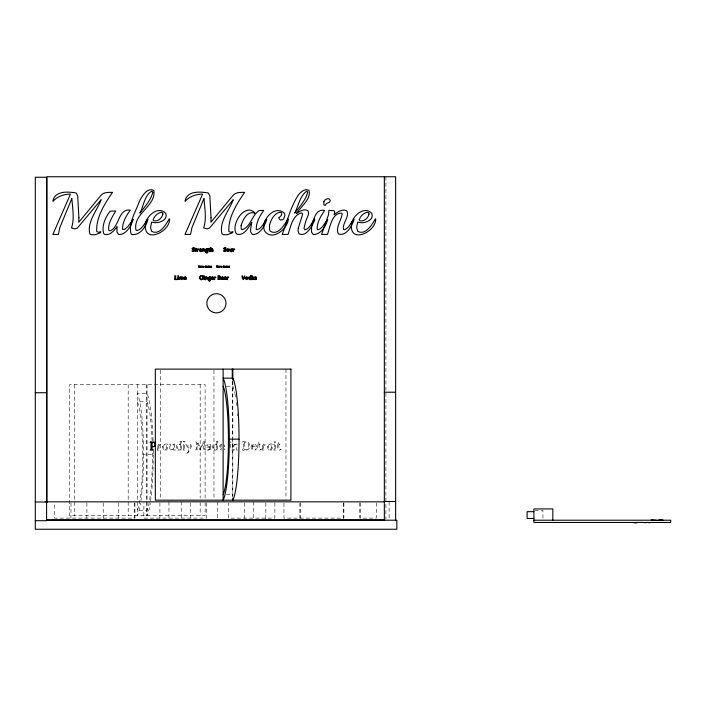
<?xml version="1.0" encoding="UTF-8"?>
<svg xmlns="http://www.w3.org/2000/svg" width="706" height="706" viewBox="0 0 706 706"><rect width="100%" height="100%" fill="white"/><g stroke="black" fill="none" stroke-linecap="round" stroke-linejoin="round"><path stroke-width="0.53" stroke-dasharray="3.53 2.65" d="M220.643 446.166L221.719 444.559M224.296 449.493L224.808 448.901L224.155 449.042M230.262 442.856L230.28 441.568M221.543 444.109C218.789 444.851 218.675 449.422 221.49 450.146M205.075 442.23L204.255 443.271L204.599 449.572L205.455 449.537L205.455 450.049L202.825 450.049L203.61 448.61L203.293 443.271L200.151 450.163L197.15 443.165L196.965 449.581L197.848 449.537L197.848 450.049L195.606 450.049L196.356 449.051L196.674 442.309L195.827 441.841L197.618 441.841L200.548 448.619L203.346 441.841L205.075 441.841M226.361 386.235L232.83 386.235A56.489 7.378 90 0 1 234.683 392.589M230.227 444.074L230.518 449.607L231.259 450.049M237.613 450.049C234.701 451.566 238.61 441.956 233.854 445.362L233.81 449.607L234.551 450.049C230.244 451.328 234.242 447.357 232.909 444.833L232.08 444.383L233.801 444.074L233.845 444.789L236.236 444.039L237.454 445.009M153.043 440.923A62.949 8.216 90 0 0 147.051 393.674L137.335 393.674A62.949 8.216 -90 0 1 143.53 454.682L153.246 454.682A62.949 8.216 90 0 0 153.22 450.428M226.361 494.703L232.83 494.703M534.901 510.306L542.94 510.306L542.94 519.104M221.34 449.192L220.607 446.66L224.737 446.589L224.049 444.656M389.121 501.834L389.121 518.848M385.9 176.747L385.9 519.113M376.298 502.919L376.263 518.107L359.998 518.107L359.998 502.919M360.025 502.919L360.025 518.107M343.875 502.919L343.875 518.107L283.962 518.107L283.962 502.919M343.743 502.919L343.743 518.107M300.121 502.919L300.121 518.107M299.997 502.919L299.997 518.107M285.956 369.114L285.956 499.071M274.872 502.919L274.872 518.107L228.294 518.107L228.294 502.919M265.835 502.901L265.835 518.848M253.542 501.834L253.542 518.848M244.505 502.919L244.505 518.107M232.83 381.187L232.83 496.892M232.265 381.452L232.265 437.517M232.265 438.611L232.265 496.874M217.395 501.834L217.395 518.848M213.971 370.218L213.971 499.071M206.602 502.919L206.602 518.107L143.812 518.107L143.927 502.919M205.119 498.074L205.119 384.638L69.541 384.638L69.541 515.698L205.119 515.698L205.119 502.478M200.177 384.638L200.177 498.074M200.177 502.478L200.177 515.698M190.276 502.919L190.276 518.107M181.239 501.834L181.239 518.848M168.946 501.834L168.946 518.848M160.28 370.218L160.28 499.071M159.909 502.919L159.909 518.107M147.051 384.638L147.051 515.698A62.949 8.216 -90 0 0 150.254 503.254M146.477 384.638L146.477 515.698M137.335 384.638L137.335 515.698A62.949 8.216 90 0 0 140.538 503.254M134.89 502.919L134.89 518.107L54.697 518.107L54.697 502.919M134.767 502.919L134.767 518.107M128.192 384.638L128.192 515.698M118.776 502.919L118.776 518.107M103.226 502.919L103.226 518.107M86.882 502.919L86.882 518.107M74.492 384.638L74.492 515.698M70.979 502.919L70.979 518.107M153.246 454.682A62.949 8.216 -90 0 1 150.387 502.372M143.53 454.682A62.949 8.216 90 0 1 140.944 500.51M152.081 440.765A56.489 7.378 90 0 0 147.051 401.758L137.335 401.758A56.489 7.378 90 0 1 142.647 455.988A56.489 7.378 90 0 1 137.335 510.226L147.051 510.226A56.489 7.378 90 0 0 152.319 450.49M234.869 393.533A56.489 7.378 90 0 1 235.592 397.734M236.219 402.429A56.489 7.378 90 0 1 236.563 405.509M237.26 413.725A56.489 7.378 90 0 1 237.41 415.878M174.488 444.074L174.435 449.607L175.273 450.049L173.597 450.049L173.517 449.343C170.499 452.255 168.487 447.498 169.731 444.833L168.919 444.383C172.714 442.194 168.972 452.661 173.482 448.734L173.544 444.833L172.696 444.383L174.488 444.074M180.498 444.868L180.498 448.884C176.676 452.396 176.094 442.194 180.498 444.868M210.829 446.166L210.776 449.607L211.606 450.049L209.929 450.049L209.85 449.378C206.108 452.608 204.899 445.68 209.823 446.774C210.247 443.094 207.502 445.142 206.743 445.83C206.187 443.315 211.526 443.359 210.829 446.166M216.777 444.868L216.777 448.884C212.956 452.396 212.382 442.194 216.777 444.868M258.078 444.683C256.622 446.977 258.793 452.59 261.423 449.122L259.976 449.572L259.137 448.654L259.111 444.665L261.079 444.648L261.079 444.189L259.111 444.189L258.714 442.547L257.178 444.189L257.178 444.692L258.078 444.683M277.846 444.683C276.39 446.977 278.561 452.59 281.182 449.122L279.744 449.572L278.905 448.654L278.879 444.665L280.847 444.648L280.847 444.189L278.879 444.189L278.473 442.547L276.937 444.189L276.937 444.692L277.846 444.683M209.823 447.18L209.823 448.875C207.29 451.355 206.381 446.448 209.823 447.18M243.296 448.222L242.485 450.049C251.927 452.996 252.413 438.955 242.485 441.841L242.485 442.362L243.332 442.309L243.296 448.222M244.338 442.839L244.276 449.581C250.692 451.469 249.615 439.706 244.338 442.839M157.888 448.266L157.2 450.049L159.6 450.049L158.868 449.607L158.903 445.918C161.445 445.283 162.601 443.209 158.885 445.23L158.832 444.074L157.103 444.383L157.941 444.833L157.888 448.266M183.719 448.266L183.022 450.049L185.413 450.049L184.681 449.607L184.725 441.197L182.925 441.515L183.754 441.956L183.719 448.266M262.676 448.266L261.979 450.049L264.388 450.049L263.647 449.607L263.682 445.918C266.224 445.283 267.38 443.209 263.673 445.23L263.612 444.074L261.891 444.383L262.72 444.833L262.676 448.266M274.608 448.266L273.919 450.049L276.311 450.049L275.569 449.607L275.614 444.074L273.822 444.383L274.652 444.833L274.608 448.266M180.533 441.956L180.498 444.33C174.629 441.638 175.309 453.358 180.515 449.44L180.604 450.049L182.272 450.049L181.442 449.607L181.486 441.197L179.695 441.515L180.533 441.956M216.813 441.956L216.777 444.33C210.909 441.638 211.597 453.358 216.804 449.44L216.883 450.049L218.56 450.049L217.73 449.607L217.775 441.197L215.983 441.515L216.813 441.956M187.337 452.449L188.052 452.184L188.873 450.181L185.863 444.189C190.241 442.971 185.943 446.695 189.349 448.866L190.929 444.621L190.117 444.189C193.912 442.936 189.252 452.14 187.231 453.226C185.634 453.437 186.772 450.931 187.337 452.449M166.943 447.313C162.371 457.064 162.971 436.599 166.943 447.313M271.722 447.313C267.15 457.064 267.75 436.599 271.722 447.313M162.336 446.386C166.351 459.835 172.238 436.52 162.336 446.386M267.124 446.386C271.139 459.835 277.017 436.52 267.124 446.386M251.16 446.333C250.065 449.537 254.698 451.743 256.472 448.901L256.19 448.663C254.681 450.755 251.627 449.104 252.271 446.66L256.402 446.589C256.684 443.253 251.557 443.297 251.16 446.333M274.502 441.956C274.934 444.656 276.593 440.385 274.502 441.956M252.519 445.415L252.307 446.166L255.298 446.166L254.328 444.489L252.519 445.415"/><path stroke-width="1.06" d="M265.994 219.495C263.629 223.281 261.723 228.435 257.081 229.794L256.26 229.406C256.031 222.593 259.826 215.815 263.762 210.397L258.899 210.591L255.51 213.768C245.944 201.404 230.809 223.44 236.033 233.236L237.295 234.268C244.4 235.892 248.512 227.244 251.777 222.443L250.506 229.794L250.709 231.983L252.342 234.489C259.737 235.186 265.174 225.382 266.691 219.363L265.165 220.934M146.689 220.396C144.227 224.314 141.827 229.353 136.982 230.58L135.993 230.13C132.481 213.574 156.688 205.967 153.784 190.391C146.972 187.231 142.127 196.233 139.514 201.06C135.861 211.35 128.457 222.531 130.954 233.651L132.013 234.516C140.176 235.627 146.433 226.202 147.925 219.363L146.416 220.837M350.9 223.528L354.006 219.363C352.629 225.338 345.94 237.084 338.289 233.818C335.429 227.288 341.333 220.413 342.163 214.015L341.757 213.062C331.794 212.912 330.099 227.041 327.46 234.436L321.609 234.436L328.546 214.642L328.908 210.335L334.15 210.759L334.75 211.906L334.088 214.853C337.327 211.906 342.436 208.544 346.849 210.82C349.805 216.901 342.119 223.087 343.513 229.441L344.334 229.794L346.496 228.718L348.852 226.485L352.312 221.243M155.532 446.095L152.055 446.951L152.019 449.581L153.096 449.519L153.096 450.049L150.228 450.049L151.013 449.06L151.066 442.309L150.228 442.362L150.228 441.841L155.479 442.433M208.138 265.977L207.414 267.018L208.676 267.327A0.882 0.882 0 0 0 208.87 266.533C206.567 264.997 209.064 269.26 208.244 266.1M384.338 392.218L395.642 392.218M35.3 392.73L46.596 392.73M229.309 439.158L239.025 439.158A62.949 8.216 90 0 0 232.83 378.151L223.122 378.151A62.949 8.216 -90 0 1 229.309 439.158A62.949 8.216 90 0 1 223.122 500.175L223.122 369.114M384.338 501.489L395.642 501.489M45.661 501.834L384.726 501.834M35.3 502.001L46.596 502.001M533.904 511.673L527.117 511.673L527.117 518.46L533.904 518.46M46.755 519.916L384.726 519.916M652.768 519.854L654.224 520.216M659.651 519.854L661.478 519.854M661.69 519.854L663.234 520.216M46.322 520.216L396.843 520.216L396.843 529.253L35.3 529.253L35.3 177.25L46.596 177.25L46.596 520.719L35.3 520.719M533.904 520.216L670.7 520.216L670.7 522.475L533.904 522.475L533.904 508.92L552.833 508.92L552.833 520.216M635.126 522.837L632.585 522.475M635.365 522.837L636.918 522.837M641.375 522.475L642.99 522.475M648.902 522.837L650.526 522.475M659.404 520.216L657.904 520.216M656.174 520.216L654.436 520.216M652.565 520.216L651.126 519.854M648.673 522.475L646.758 522.475M646.493 522.475L644.966 522.837M641.092 522.475L639.565 522.475M639.371 522.475L637.059 522.475M395.642 520.216L395.642 176.747L46.949 176.747L46.949 502.601M384.338 176.747L384.338 520.216M232.83 369.114L232.83 380.172M232.83 497.986L232.83 500.175A62.949 8.216 -90 0 0 239.025 439.158M232.265 369.114L232.265 378.151M223.122 386.235A56.489 7.378 90 0 1 228.426 440.465A56.489 7.378 90 0 1 223.122 494.703M232.142 248.803L232.115 251.318C229.777 254.089 228.532 244.558 231.189 251.31A0.988 0.988 0 0 0 231.683 250.921L231.33 248.944L232.142 248.803M251.901 276.258L251.592 279.585L252.677 279.585L252.58 278.279L254.231 279.585L252.872 278.076L254.142 276.92L253.533 277.123C251.91 280.203 251.971 273.513 251.901 276.258M202.604 249.492C201.687 252.28 204.008 252.077 203.054 249.386A0.935 0.935 0 0 1 203.557 249.068C204.113 252.13 206.046 252.289 204.14 248.786A1.147 1.147 0 0 0 203.46 248.874L202.251 248.944L202.604 249.492M205.322 277.564C204.969 285.092 206.673 271.598 206.893 279.408C209.92 279.911 205.102 274.678 205.322 277.564M250.427 277.229C251.239 282.365 247.003 276.558 250.427 277.229M256.534 277.82L256.507 279.391C252.969 280.406 256.34 278.226 255.378 277.052C253.507 278.791 256.304 275.278 256.534 277.82M183.207 278.032C182.651 282.506 183.454 276.743 181.513 277.379C181.398 281.897 181.566 278.226 180.198 277.176C180.568 282.012 178.062 278.058 179.898 276.867C180.489 277.423 183.269 275.922 183.207 278.032M206.999 266.647C206.876 269.427 206.876 265.271 206.081 266.497C205.834 269.03 206.161 266.312 205.225 266.215C204.316 269.692 204.961 263.815 206.999 266.647M225.064 266.647C224.746 269.162 225.196 265.915 224.111 266.277C224.058 268.783 224.102 266.815 223.37 266.171C222.328 269.692 222.999 263.841 225.064 266.647M195.306 249.077C194.856 252.342 197.327 252.81 195.774 249.077L196.674 249.059L195.774 248.856C196.409 247.074 194.194 249.386 195.306 249.077M208.764 249.077C208.314 252.342 210.785 252.81 209.232 249.077L210.132 249.059L209.232 248.856C209.867 247.074 207.652 249.386 208.764 249.077M256.075 278.279C256.26 280.591 253.648 278.314 256.075 278.279M218.225 278.729L217.854 279.585L220.51 279.099L220.501 277.996L219.487 277.582L220.316 277.008L220.025 276.064L217.854 275.852L218.225 278.729M78.895 217.748L78.772 222.266L101.073 195.209C103.932 191.997 108.618 192.359 112.519 192.376C104.762 203.584 95.937 217.395 96.713 231.444L98.302 232.265L100.887 231.789L100.12 232.901L95.072 234.727L91.109 234.71L89.847 233.88C86.732 221.966 97.199 210.388 101.134 199.666L77.325 228.109L74.915 228.894L71.544 227.994C74.589 218.578 72.533 208.146 71.844 198.465L59.763 227.747L58.404 234.436L52.862 234.436L70.459 194.124C64.078 193.938 56.621 196.824 53.047 201.342L52.924 200.751C55.183 190.47 68.332 191.661 76.186 192.985L77.686 195.871L78.895 217.748M175 278.755L174.629 279.585L177.277 279.585C177.506 277.017 176.941 280.388 175.441 279.391L175.829 275.852L174.629 275.852L175 278.755M211.041 217.748L210.917 222.266L233.218 195.209C236.078 191.997 240.764 192.359 244.664 192.376C236.898 203.584 228.082 217.395 228.859 231.444L230.447 232.265L233.033 231.789L232.265 232.901L227.217 234.727L223.255 234.71L221.993 233.88C218.878 221.966 229.344 210.388 233.28 199.666L209.47 228.109L207.061 228.894L203.69 227.994C206.734 218.578 204.678 208.146 203.99 198.465L191.908 227.747L190.549 234.436L185.007 234.436L202.604 194.124C196.224 193.938 188.767 196.824 185.193 201.342L185.069 200.751C187.328 190.47 200.478 191.661 208.332 192.985L209.832 195.871L211.041 217.748M152.072 442.839L152.055 446.474C156.591 447.878 155.408 440.129 152.072 442.839M218.692 278.958L219.91 279.179L220.016 278.04L218.692 277.749L218.692 278.958M177.965 278.782C178.839 282.259 177.788 273.372 177.965 278.782M197.398 250.709C197.759 253.71 197.451 248.45 198.968 249.342C198.536 248.433 196.189 248.547 197.398 250.709M198.871 267.062C199.56 269.171 198.571 262.235 198.871 267.062M203.822 278.782C204.758 282.259 203.593 273.372 203.822 278.782M209.329 267.062C210.45 268.095 209.77 264.053 209.329 267.062M210.803 250.709C210.556 255.078 212.585 243.994 212.25 251.362C213.636 252.695 213.583 249.006 212.135 248.768C210.865 250.392 210.547 243.305 210.803 250.709M214.403 278.782C214.836 281.809 214.412 276.487 215.974 277.405C215.542 276.505 213.194 276.611 214.403 278.782M216.936 267.062C217.624 269.171 216.636 262.235 216.936 267.062M227.385 267.062C228.55 268.033 227.809 264.07 227.385 267.062M227.217 278.782C227.65 281.809 227.226 276.487 228.788 277.405C228.356 276.505 226.008 276.611 227.217 278.782M233.201 250.709C233.571 253.71 233.262 248.45 234.78 249.342C234.348 248.433 232 248.547 233.201 250.709M250.445 275.905L250.427 276.981L249.094 277.026L248.477 277.926L249.271 279.629L251.239 279.585L250.886 275.561L250.445 275.905M202.79 278.349C200.045 283.318 197.53 274.06 202.693 275.808C203.196 278.72 201.634 274.457 200.38 276.461C198.386 278.27 202.763 281.156 202.322 277.979L203.16 277.767L202.79 278.349M116.975 226.785L116.949 231.983L118.634 234.489C126.109 235.222 131.554 225.355 133.16 219.301L127.945 226.547L124.406 229.538L122.579 229.344C122.235 222.443 126.312 215.612 130.292 210.159C118.034 208.217 119.588 227.173 110.048 230.88L108.83 230.315C107.603 223.343 112.572 216.821 115.652 210.935L110.11 211.182C105.521 217.033 101.39 225.999 103.72 233.536L104.823 234.48C110.127 235.707 114.125 230.483 116.975 226.785M218.719 276.24L218.692 277.546L219.584 277.405L219.751 276.284L218.719 276.24M311.62 226.352L311.522 232.159L313.208 234.507C320.674 234.974 326.278 225.585 327.725 219.363L322.58 226.547L320.224 228.77L318.062 229.794L317.197 229.362C316.712 222.54 321.036 215.948 324.628 210.397C315.697 208.385 313.385 220.034 311.62 226.352M269.533 225.196L269.577 229.821L270.38 231.347C278.499 235.751 284.324 224.711 287.986 219.01L288.26 219.301C287.695 229.432 271.122 241.973 264.353 230.447C260.735 219.919 275.19 204.105 284.509 213.441L284.915 215.277L283.83 218.648L282.674 219.734L280.176 219.954L278.649 217.872L281.244 215.577L281.72 213.83L281.297 212.656L280.035 212.268C274.043 213.247 270.928 219.884 269.533 225.196M298.294 228.073L298.056 230.703L298.938 233.774C306.536 237.516 312.317 225.532 314.744 220.095L314.444 218.948C311.602 222.655 310.013 228.515 304.983 229.856L303.959 228.356L305.583 221.843A132.631 132.631 0 0 1 308.24 215.039L308.654 212.806L307.798 210.547C303.977 208.473 299.538 211.376 296.423 213.591C300.597 206.814 311.381 199.304 308.99 190.311C305.142 188.131 300.844 191.803 298.55 194.732C290.519 206.708 287.377 221.137 282.206 234.436L288.048 234.436C290.846 226.732 292.24 215.356 301.612 212.868L302.689 214.068L298.294 228.073M145.401 224.067C143.124 244.382 169.855 232.221 169.616 219.072L169.343 218.772C165.954 224.517 159.644 235.725 151.613 231.303L150.546 227.508L151.684 222.09C155.911 223.555 160.95 222.434 164.348 219.592A5.886 5.886 0 0 0 166.148 215.277L165.742 213.441C158.621 205.411 146.486 215.559 145.401 224.067M351.482 224.067C349.205 244.382 375.936 232.221 375.698 219.072L375.424 218.772C372.036 224.517 365.726 235.725 357.695 231.303L356.627 227.508L357.765 222.09C361.993 223.555 367.032 222.434 370.429 219.592A5.886 5.886 0 0 0 372.23 215.277L371.824 213.441C364.702 205.411 352.568 215.559 351.482 224.067M241.099 225.505L241.231 229.15L242.317 229.618C249.077 227.544 251.239 219.363 255.148 214.315L254.142 212.868C247.047 211.068 242.82 219.91 241.099 225.505M226.652 266.824C225.558 268.915 225.858 264.485 226.652 266.824M228.709 250.277C226.917 254.054 227.155 246.05 228.709 250.277M247.453 278.349C245.662 282.126 245.891 274.113 247.453 278.349M226.608 249.853L227.226 251.433A1.386 1.386 0 0 0 228.259 251.557L229.071 250.868A1.571 1.571 0 0 0 229.203 249.765L227.906 248.768L226.608 249.853M225.479 266.586L225.823 267.468L226.741 267.327A0.882 0.882 0 0 0 226.935 266.533L226.202 265.977L225.479 266.586M245.353 277.926C246.985 283.274 249.333 274.007 245.353 277.926M183.957 277.899L184.548 279.505L186.375 279.064L185.131 279.382L184.513 278.614L184.46 278.049L186.34 278.014L185.802 276.973L184.557 277.034L183.957 277.899M199.427 249.836L199.754 251.221L200.68 251.61A1.483 1.483 0 0 0 201.607 251.265L200.045 250.78L199.93 249.977L201.81 249.95L200.725 248.768A1.271 1.271 0 0 0 199.754 249.2L199.427 249.836M199.56 266.568C199.083 268.165 202.048 267.097 200.116 267.362C199.877 266.647 201.537 265.403 199.56 266.568M210.467 266.568C209.982 268.165 212.956 267.097 211.023 267.362C210.785 266.647 212.435 265.403 210.467 266.568M211.226 277.899L211.818 279.505L213.644 279.064L212.4 279.382L211.782 278.614L211.729 278.049L213.609 278.014L213.08 276.973L211.826 277.034L211.226 277.899M217.624 266.568C217.192 268.201 220.095 267.053 218.18 267.362C217.942 266.647 219.592 265.403 217.624 266.568M221.146 277.899L221.737 279.505L223.564 279.064L222.328 279.382L221.702 278.614L221.658 278.049L223.537 278.014L222.999 276.973L221.755 277.034L221.146 277.899M224.04 277.899L224.632 279.505L226.458 279.064L225.214 279.382L224.596 278.614L224.552 278.049L226.423 278.014L225.894 276.973L224.64 277.034L224.04 277.899M228.523 266.568C228.091 268.201 231.003 267.053 229.079 267.362C228.85 266.647 230.5 265.403 228.523 266.568M201.201 266.312C202.304 269.639 202.313 264.812 201.201 266.312M202.587 266.312C203.875 269.763 203.699 264.759 202.587 266.312M219.266 266.312C219.822 269.463 220.607 265.068 219.266 266.312M220.651 266.312C221.949 269.763 221.755 264.75 220.651 266.312M207.326 249.845C205.79 252.316 206.293 247.038 207.326 249.845M210.044 277.908C208.508 280.379 209.011 275.102 210.044 277.908M194.547 250.595C193.912 253.172 190.761 250.074 192.464 251.001C194.997 252.13 193.682 249.359 192.111 248.927A1.033 1.033 0 0 1 192.173 248.212L194.335 247.744L194.335 248.918L193.4 247.93L192.517 248.538L194.547 250.595M205.914 252.033C207.335 254.381 208.685 250.339 205.914 252.033M208.632 280.097C210.053 282.444 211.403 278.411 208.632 280.097M226.114 250.595C225.479 253.172 222.328 250.074 224.031 251.001C226.564 252.13 225.249 249.359 223.678 248.927A1.033 1.033 0 0 1 223.74 248.212L225.902 247.744L225.902 248.918L224.967 247.93L224.084 248.538L226.114 250.595M205.631 249.536C206.54 250.824 204.255 252.942 207.132 252.942C210.309 251.31 203.372 251.133 207.688 250.259A0.944 0.944 0 0 0 207.829 249.553L208.252 248.521L206.717 248.768A1.183 1.183 0 0 0 205.94 249.059L205.631 249.536M208.349 277.599C208.835 278.967 208.279 279.355 208.332 280.67C210.759 282.232 211.809 278.623 208.667 279.073C211.544 278.226 211.341 274.961 208.349 277.599M177.921 275.905L178.45 276.143L177.921 275.905M203.769 275.905L204.299 276.143L203.769 275.905M242.493 276.196L243.491 278.888L244.514 276.064C245.22 274.802 244.726 278.076 243.323 279.647C241.717 278.058 241.567 274.625 242.493 276.196M323.842 201.775L323.869 204.669L325.051 205.517L326.613 203.407L329.208 202.384L330.355 200.751C329.799 196.948 324.584 198.995 323.842 201.775M152.77 192.314C150.855 200.433 144.668 206.69 139.814 213.168C143.715 206.364 144.439 194.909 151.984 191.114L152.77 192.314M307.631 192.314C305.716 200.433 299.529 206.69 294.676 213.168C298.435 206.011 299.794 195.791 306.854 191.114L307.631 192.314M184.575 277.484L184.478 277.82C186.755 278.755 185.501 276.099 184.575 277.484M200.045 249.412L199.948 249.756C202.225 250.683 200.972 248.027 200.045 249.412M199.904 266.339L200.619 266.533L199.904 266.339M210.812 266.339L211.518 266.533L210.812 266.339M211.844 277.484L211.747 277.82C214.024 278.755 212.771 276.099 211.844 277.484M217.969 266.339L218.684 266.533L217.969 266.339M221.763 277.484L221.675 277.82C223.952 278.755 222.699 276.099 221.763 277.484M224.658 277.484L224.561 277.82C226.847 278.755 225.593 276.099 224.658 277.484M228.876 266.339L229.582 266.533L228.876 266.339M162.954 214.015C162.159 218.004 157.941 221.905 153.705 220.757L153.131 219.857C154.199 216.186 157.5 213.018 161.268 212.268L162.53 212.7L162.954 214.015M369.035 214.015C368.241 218.004 364.022 221.905 359.786 220.757L359.213 219.857C360.281 216.186 363.581 213.018 367.349 212.268L368.611 212.7L369.035 214.015M290.907 369.114L155.329 369.114L155.329 500.175L290.907 500.175L290.907 369.114M211.632 311.593A9.584 9.584 0 0 0 226.008 303.289A9.584 9.584 0 0 0 211.632 294.984A9.584 9.584 0 0 0 211.632 311.593"/></g></svg>
